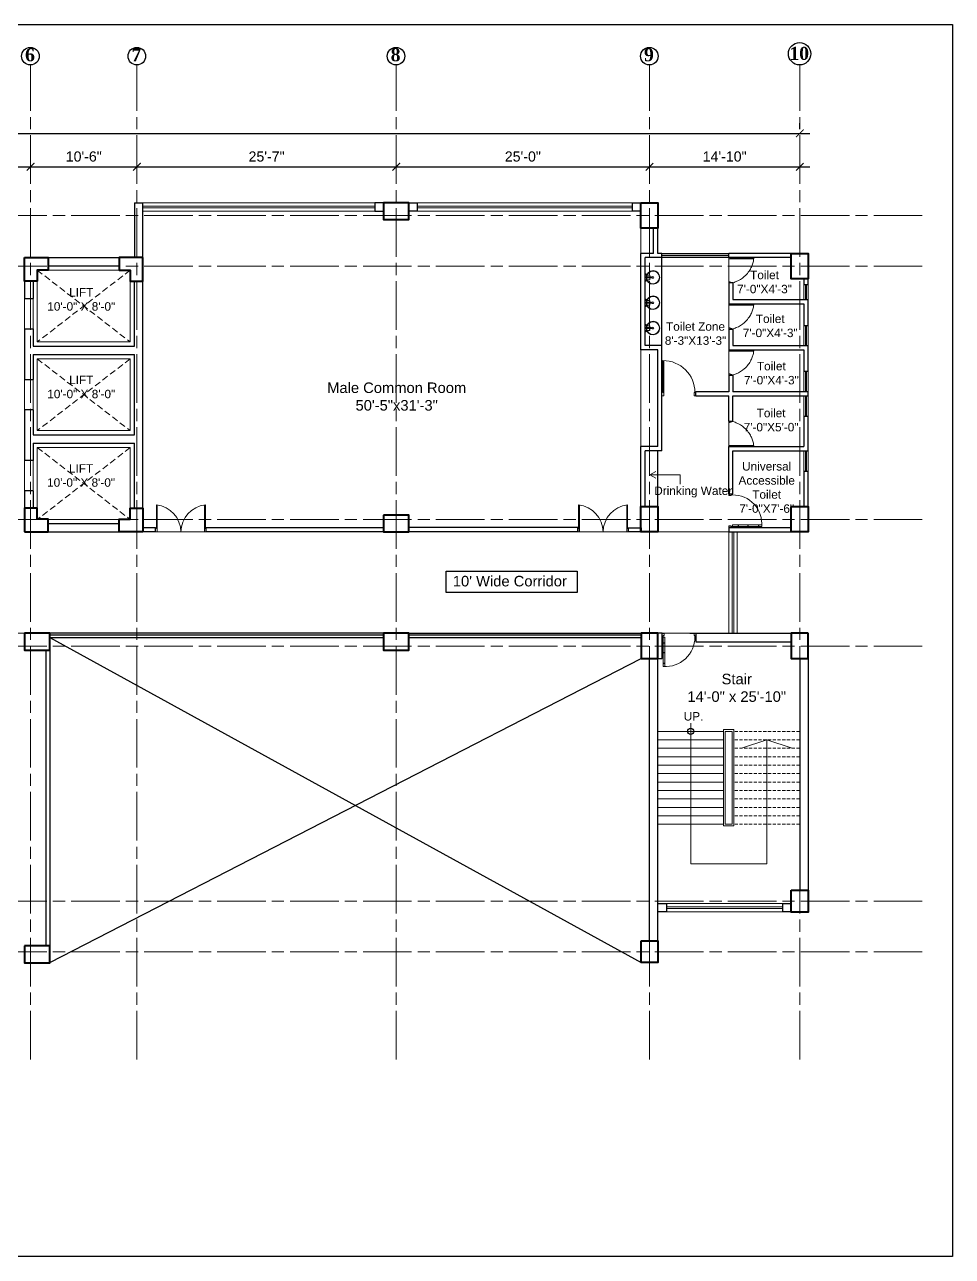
# Model space of a CAD drawing. Header units: inches. Extents: x -12 to 20935469, y -1604 to 24729220.
# Drawn here: x 20825139 to 20826238, y 24703583 to 24705041 of the extents above; entities that cross this region are included whole.
import ezdxf
from ezdxf import colors
from ezdxf.entities.mleader import LeaderData, LeaderLine
from ezdxf.math import Vec2, Vec3

# ---------------------------------------------------------------- set-up
doc = ezdxf.new("R2010")
doc.units = ezdxf.units.IN
doc.header["$LTSCALE"] = 0.03
doc.header["$MEASUREMENT"] = 0
doc.header["$PDMODE"] = 32
doc.header["$PDSIZE"] = 15
doc.linetypes.add('ACAD_ISO08W100', pattern=[36, 24, -3, 6, -3])
doc.linetypes.add('DASHED2', pattern=[0.375, 0.25, -0.125])
for name, color, linetype, lineweight in [('column', 1, 'Continuous', 40), ('Dim Line', 252, 'Continuous', 13), ('Door', 7, 'Continuous', 18), ('Dot', 253, 'Continuous', 0), ('Gas', 21, 'Continuous', 5), ('Glass Line', 252, 'Continuous', 9), ('Grid Line', 252, 'Continuous', 18), ('Hatch', 253, 'Continuous', 15), ('Main Wall', 7, 'Continuous', 30), ('RAIL', 23, 'Continuous', 13), ('STAIR', 46, 'Continuous', 15), ('TOILET FIXTURE', 142, 'Continuous', 5), ('wind.', 150, 'Continuous', 20)]:
    doc.layers.add(name, color=color, linetype=linetype, lineweight=lineweight)
doc.layers.add('FUR', color=251, linetype='Continuous')
doc.layers.add('TEXT', color=7, linetype='Continuous')
doc.styles.add('2', font='swisscl.ttf')
doc.styles.add('RomanS', font='arial.ttf', dxfattribs={"height": 12})
doc.styles.get("Standard").update_dxf_attribs({"font": 'timesbd.ttf'})
doc.dimstyles.new('Aec_Arch_I', dxfattribs={"dimscale": 96, "dimtxt": 12, "dimasz": 0.09375, "dimexe": 0.125, "dimexo": 0.125, "dimgap": 0.0625, "dimtad": 1, "dimdec": 0, "dimzin": 3, "dimdsep": 46, "dimlunit": 4, "dimtxsty": 'RomanS', "dimblk1": 'ARCHTICK', "dimblk2": 'ARCHTICK', "dimsah": 1, "dimcen": 0.09375, "dimdle": 0.125, "dimadec": 0, "dimazin": 0, "dimtfac": 0.75, "dimtdec": 0, "dimtmove": 2, "dimatfit": 3, "dimldrblk": 'ARCHTICK', "dimfxl": 1, "dimfrac": 1, "dimtolj": 1, "dimtzin": 0, "dimarcsym": 0})

# ---------------------------------------------------------------- blocks, each defined once
blk = doc.blocks.new('_ArchTick')
at = {"color": 0, "linetype": 'ByBlock', "lineweight": 35, "const_width": 0.15}
blk.add_lwpolyline([(-0.5, -0.5), (0.5, 0.5)], dxfattribs=at)
blk = doc.blocks.new('*D21')
at = {"layer": 'Defpoints', "color": 0, "transparency": 16777216}
for p in [(20831844.3, 24724578.2), (20832040.8, 24724578.2), (20832040.8, 24724578.2)]:
    blk.add_point(p, dxfattribs=at)
at = {"layer": 'Dim Line', "color": 0, "lineweight": -2, "transparency": 16777216}
for p, q in [((20831832.3, 24724578.2), (20832052.8, 24724578.2)), ((20831844.3, 24724566.2), (20831844.3, 24724566.2)), ((20832040.8, 24724566.2), (20832040.8, 24724566.2))]:
    blk.add_line(p, q, dxfattribs=at)
at = {"layer": 'Dim Line', "color": 0, "lineweight": -2, "transparency": 16777216, "xscale": 9, "yscale": 9, "zscale": 9, "rotation": 180}
blk.add_blockref('_ArchTick', (20831844.3, 24724578.2), dxfattribs=at)
at = {"layer": 'Dim Line', "color": 0, "lineweight": -2, "transparency": 16777216, "xscale": 9, "yscale": 9, "zscale": 9}
blk.add_blockref('_ArchTick', (20832040.8, 24724578.2), dxfattribs=at)
at = {"layer": 'Dim Line', "color": 0, "transparency": 16777216, "insert": (20831942.5, 24724590.3), "char_height": 12, "attachment_point": 5, "style": 'RomanS'}
blk.add_mtext('\\A1;16\'-5"', dxfattribs=at)
blk = doc.blocks.new('*D22')
at = {"layer": 'Defpoints', "color": 0, "transparency": 16777216}
for p in [(20832040.8, 24724578.2), (20832166.8, 24724578.2), (20832166.8, 24724578.2)]:
    blk.add_point(p, dxfattribs=at)
at = {"layer": 'Dim Line', "color": 0, "lineweight": -2, "transparency": 16777216}
for p, q in [((20832028.8, 24724578.2), (20832178.8, 24724578.2)), ((20832040.8, 24724566.2), (20832040.8, 24724566.2)), ((20832166.8, 24724566.2), (20832166.8, 24724566.2))]:
    blk.add_line(p, q, dxfattribs=at)
at = {"layer": 'Dim Line', "color": 0, "lineweight": -2, "transparency": 16777216, "xscale": 9, "yscale": 9, "zscale": 9, "rotation": 180}
blk.add_blockref('_ArchTick', (20832040.8, 24724578.2), dxfattribs=at)
at = {"layer": 'Dim Line', "color": 0, "lineweight": -2, "transparency": 16777216, "xscale": 9, "yscale": 9, "zscale": 9}
blk.add_blockref('_ArchTick', (20832166.8, 24724578.2), dxfattribs=at)
at = {"layer": 'Dim Line', "color": 0, "transparency": 16777216, "insert": (20832103.8, 24724590.3), "char_height": 12, "attachment_point": 5, "style": 'RomanS'}
blk.add_mtext('\\A1;10\'-6"', dxfattribs=at)
blk = doc.blocks.new('*D23')
at = {"layer": 'Defpoints', "color": 0, "transparency": 16777216}
for p in [(20832166.8, 24724578.2), (20832473.8, 24724578.2), (20832473.8, 24724578.2)]:
    blk.add_point(p, dxfattribs=at)
at = {"layer": 'Dim Line', "color": 0, "lineweight": -2, "transparency": 16777216}
for p, q in [((20832154.8, 24724578.2), (20832485.8, 24724578.2)), ((20832166.8, 24724566.2), (20832166.8, 24724566.2)), ((20832473.8, 24724566.2), (20832473.8, 24724566.2))]:
    blk.add_line(p, q, dxfattribs=at)
at = {"layer": 'Dim Line', "color": 0, "lineweight": -2, "transparency": 16777216, "xscale": 9, "yscale": 9, "zscale": 9, "rotation": 180}
blk.add_blockref('_ArchTick', (20832166.8, 24724578.2), dxfattribs=at)
at = {"layer": 'Dim Line', "color": 0, "lineweight": -2, "transparency": 16777216, "xscale": 9, "yscale": 9, "zscale": 9}
blk.add_blockref('_ArchTick', (20832473.8, 24724578.2), dxfattribs=at)
at = {"layer": 'Dim Line', "color": 0, "transparency": 16777216, "insert": (20832320.3, 24724590.3), "char_height": 12, "attachment_point": 5, "style": 'RomanS'}
blk.add_mtext('\\A1;25\'-7"', dxfattribs=at)
blk = doc.blocks.new('*D10')
at = {"layer": 'Defpoints', "color": 0, "transparency": 16777216}
for p in [(20832473.8, 24724578.2), (20832773.8, 24724578.2), (20832773.8, 24724578.2)]:
    blk.add_point(p, dxfattribs=at)
at = {"layer": 'Dim Line', "color": 0, "lineweight": -2, "transparency": 16777216}
blk.add_line((20832461.8, 24724578.2), (20832785.8, 24724578.2), dxfattribs=at)
at = {"layer": 'Dim Line', "color": 0, "lineweight": -2, "transparency": 16777216, "xscale": 9, "yscale": 9, "zscale": 9, "rotation": 180}
blk.add_blockref('_ArchTick', (20832473.8, 24724578.2), dxfattribs=at)
at = {"layer": 'Dim Line', "color": 0, "lineweight": -2, "transparency": 16777216, "xscale": 9, "yscale": 9, "zscale": 9}
blk.add_blockref('_ArchTick', (20832773.8, 24724578.2), dxfattribs=at)
at = {"layer": 'Dim Line', "color": 0, "transparency": 16777216, "insert": (20832623.8, 24724590.3), "char_height": 12, "attachment_point": 5, "style": 'RomanS'}
blk.add_mtext('\\A1;25\'-0"', dxfattribs=at)
blk = doc.blocks.new('*D11')
at = {"layer": 'Defpoints', "color": 0, "transparency": 16777216}
for p in [(20832773.8, 24724578.2), (20832951.8, 24724578.2), (20832951.8, 24724578.2)]:
    blk.add_point(p, dxfattribs=at)
at = {"layer": 'Dim Line', "color": 0, "lineweight": -2, "transparency": 16777216}
for p, q in [((20832761.8, 24724578.2), (20832963.8, 24724578.2)), ((20832951.8, 24724566.2), (20832951.8, 24724566.2))]:
    blk.add_line(p, q, dxfattribs=at)
at = {"layer": 'Dim Line', "color": 0, "lineweight": -2, "transparency": 16777216, "xscale": 9, "yscale": 9, "zscale": 9, "rotation": 180}
blk.add_blockref('_ArchTick', (20832773.8, 24724578.2), dxfattribs=at)
at = {"layer": 'Dim Line', "color": 0, "lineweight": -2, "transparency": 16777216, "xscale": 9, "yscale": 9, "zscale": 9}
blk.add_blockref('_ArchTick', (20832951.8, 24724578.2), dxfattribs=at)
at = {"layer": 'Dim Line', "color": 0, "transparency": 16777216, "insert": (20832862.8, 24724590.3), "char_height": 12, "attachment_point": 5, "style": 'RomanS'}
blk.add_mtext('\\A1;14\'-10"', dxfattribs=at)
blk = doc.blocks.new('*D13')
at = {"layer": 'Defpoints', "color": 0, "transparency": 16777216}
for p in [(20830948.3, 24724610.7), (20832951.8, 24724617.8), (20832951.8, 24724610.7)]:
    blk.add_point(p, dxfattribs=at)
at = {"layer": 'Dim Line', "color": 0, "lineweight": -2, "transparency": 16777216}
for p, q in [((20830948.3, 24724622.7), (20830948.3, 24724629.8)), ((20832951.8, 24724622.7), (20832951.8, 24724629.8)), ((20830936.3, 24724617.8), (20832963.8, 24724617.8))]:
    blk.add_line(p, q, dxfattribs=at)
at = {"layer": 'Dim Line', "color": 0, "lineweight": -2, "transparency": 16777216, "xscale": 9, "yscale": 9, "zscale": 9, "rotation": 180}
blk.add_blockref('_ArchTick', (20830948.3, 24724617.8), dxfattribs=at)
at = {"layer": 'Dim Line', "color": 0, "lineweight": -2, "transparency": 16777216, "xscale": 9, "yscale": 9, "zscale": 9}
blk.add_blockref('_ArchTick', (20832951.8, 24724617.8), dxfattribs=at)
at = {"layer": 'Dim Line', "color": 0, "transparency": 16777216, "insert": (20831950, 24724629.9), "char_height": 12, "attachment_point": 5, "style": 'RomanS'}
blk.add_mtext('\\A1;166\'-11"', dxfattribs=at)
blk = doc.blocks.new('Door_45')
at = {"layer": 'Door'}
for p, q in [((1.5, 5), (1.5, 44)), ((1.5, 40), (2.2, 40)), ((2.2, 40), (2.2, 39.5)), ((2.2, 39.5), (2.7, 39.5)), ((2.7, 39.5), (2.7, 40)), ((2.7, 40), (3.5, 40)), ((3.5, 44), (3.5, 5)), ((1.5, 25.8), (2.2, 25.8)), ((2.2, 25.8), (2.2, 25.3)), ((2.2, 25.3), (2.7, 25.3)), ((2.7, 25.8), (3.5, 25.8)), ((2.7, 25.3), (2.7, 25.8)), ((0, 0), (0, 5)), ((0, 5), (1.5, 5)), ((1.5, 12.6), (2.2, 12.6)), ((3.5, 5), (1.5, 5)), ((1.5, 5), (1.5, 3)), ((1.5, 3), (2.5, 3)), ((2.2, 12.6), (2.2, 13.1)), ((2.2, 13.1), (2.7, 13.1)), ((2.5, 3), (2.5, 0)), ((2.7, 13.1), (2.7, 12.6)), ((2.7, 12.6), (3.5, 12.6)), ((42.5, 3), (42.5, 0)), ((43.5, 3), (42.5, 3)), ((45, 5), (43.5, 5)), ((43.5, 5), (43.5, 3)), ((45, 0), (45, 5)), ((2.5, 0), (0, 0)), ((42.5, 0), (45, 0))]:
    blk.add_line(p, q, dxfattribs=at)
blk.add_arc((4.7, 5.3), 38.8, 359.6233, 94.6685, dxfattribs=at)
blk = doc.blocks.new('A$C36295410')
at = {"layer": 'Door'}
for p, q in [((1, 4), (1, 32)), ((2, 0), (2, 32)), ((58, 0), (58, 32)), ((59, 4), (59, 32)), ((1, 5), (0, 5)), ((2, 4), (1, 4)), ((58, 4), (59, 4)), ((59, 5), (60, 5)), ((2, 0), (0, 0)), ((58, 0), (60, 0))]:
    blk.add_line(p, q, dxfattribs=at)
for centre, start, end in [((-2.5, -0.3), 0.5906, 83.7783), ((62.5, -0.3), 96.2217, 179.4094)]:
    blk.add_arc(centre, 32.5, start, end, dxfattribs=at)
blk = doc.blocks.new('sssss-flat-876')
at = {"layer": 'Door', "linetype": 'Continuous', "ltscale": 3}
blk.add_line((3666.5, 84027.2), (3666.5, 84055.7), dxfattribs=at)
at = {"layer": 'Door', "linetype": 'Continuous', "ltscale": 3, "extrusion": (-7.21527e-09, -3.35624e-18, 1), "elevation": 0}
for points in [[(3666.5, 84057.2), (3666.5, 84055.7), (3668.4, 84055.7), (3668.4, 84056.5), (3670.2, 84056.5), (3670.2, 84057.2)], [(3668.4, 84055.7), (3696.2, 84055.7), (3696.2, 84056.5), (3668.4, 84056.5)]]:
    blk.add_lwpolyline(points, close=True, dxfattribs=at)
at = {"layer": 'Door', "linetype": 'Continuous', "ltscale": 3, "flags": 128}
blk.add_lwpolyline([(3670.2, 84027.2, 0.04096), (3675.5, 84028.9, 0.082496), (3684.9, 84034.8, 0.052187), (3689.7, 84040, 0.043988), (3692.9, 84045, 0.036571), (3694.8, 84049.6, 0.034751), (3695.9, 84054.2, 0.011435), (3696.2, 84055.7)], format="xyb", dxfattribs=at)
at = {"layer": 'Door', "linetype": 'Continuous', "ltscale": 3}
blk.add_lwpolyline([(3666.5, 84027.2), (3666.5, 84028.7), (3668.4, 84028.7), (3668.4, 84027.9), (3670.2, 84027.9), (3670.2, 84027.2)], close=True, dxfattribs=at)
blk = doc.blocks.new('7-flat-72')
at = {"layer": 'Glass Line', "color": 8, "ltscale": 20}
for p, q in [((-64478.7, 376960.5), (-64480.3, 376960.5)), ((-64480.3, 376959.5), (-64480.3, 376960.5)), ((-64480.3, 376959.5), (-64480.3, 376960.5)), ((-64478.7, 376959.5), (-64480.3, 376959.5)), ((-64480.3, 376959.1), (-64480.3, 376959.4)), ((-64478.7, 376959.4), (-64480.3, 376959.4)), ((-64478.7, 376959.1), (-64480.3, 376959.1)), ((-64480.2, 376959.4), (-64480.2, 376959.5)), ((-64480.1, 376959.5), (-64480.1, 376960.5)), ((-64479.9, 376959.5), (-64479.9, 376960.5)), ((-64479.5, 376959.5), (-64479.5, 376960.5)), ((-64479.1, 376959.5), (-64479.1, 376960.5)), ((-64478.9, 376959.5), (-64478.9, 376960.5)), ((-64478.9, 376959.4), (-64478.9, 376959.5)), ((-64478.8, 376959.5), (-64478.8, 376960.5)), ((-64478.7, 376959.5), (-64478.7, 376960.5)), ((-64478.7, 376959.1), (-64478.7, 376959.4)), ((-64475.1, 376959.4), (-64476.9, 376959.4)), ((-64476.9, 376959.1), (-64476.9, 376959.4)), ((-64475.1, 376959.1), (-64476.9, 376959.1)), ((-64476.6, 376959.4), (-64476.6, 376966.6)), ((-64475.5, 376966.6), (-64476.6, 376966.6)), ((-64475.5, 376959.4), (-64475.5, 376966.6)), ((-64475.1, 376959.1), (-64475.1, 376959.4)), ((-64473.3, 376960.5), (-64471.7, 376960.5)), ((-64473.3, 376959.5), (-64473.3, 376960.5)), ((-64473.3, 376959.5), (-64473.3, 376960.5)), ((-64473.3, 376959.5), (-64471.7, 376959.5)), ((-64473.3, 376959.1), (-64473.3, 376959.4)), ((-64473.3, 376959.4), (-64471.7, 376959.4)), ((-64473.3, 376959.1), (-64471.7, 376959.1)), ((-64473.1, 376959.5), (-64473.1, 376960.5)), ((-64473.1, 376959.4), (-64473.1, 376959.5)), ((-64472.9, 376959.5), (-64472.9, 376960.5)), ((-64472.5, 376959.5), (-64472.5, 376960.5)), ((-64472.1, 376959.5), (-64472.1, 376960.5)), ((-64471.9, 376959.5), (-64471.9, 376960.5)), ((-64471.9, 376959.4), (-64471.9, 376959.5)), ((-64471.8, 376959.5), (-64471.8, 376960.5)), ((-64471.7, 376959.5), (-64471.7, 376960.5)), ((-64471.7, 376959.1), (-64471.7, 376959.4))]:
    blk.add_line(p, q, dxfattribs=at)
blk.add_circle((-64476, 376968.4, 0), 1.08, dxfattribs=at)
for radius, start, end in [(8.1, 273.8334, 266.1883), (7.55, 274.115, 265.9068)]:
    blk.add_arc((-64476, 376968.4, 0), radius, start, end, dxfattribs=at)
blk = doc.blocks.new('SFSFSFS-flat-72')
at = {"layer": 'TOILET FIXTURE', "ltscale": 0.2}
blk.add_lwpolyline([(-3918.5, -3608.1), (-3918.5, -3602.7), (-3923.9, -3602.7), (-3923.9, -3608.1)], close=True, dxfattribs=at)
at = {"layer": 'TOILET FIXTURE', "ltscale": 20}
blk.add_blockref('7-flat-72', (60554.8, -380567.2), dxfattribs=at)
blk = doc.blocks.new('$D40')
at = {"layer": 'Door'}
for p, q in [((1, 4), (1, 42)), ((2, 0), (2, 42)), ((1, 5), (0, 5)), ((2, 0), (0, 0)), ((2, 4), (1, 4)), ((39, 4), (38, 4)), ((38, 4), (38, 0)), ((40, 0), (38, 0)), ((40, 5), (39, 5)), ((39, 5), (39, 4))]:
    blk.add_line(p, q, dxfattribs=at)
blk.add_arc((1, 4), 38, 0, 90, dxfattribs=at)
blk = doc.blocks.new('fff')
at = {"layer": 'Grid Line', "color": 252, "linetype": 'ACAD_ISO08W100', "lineweight": 9, "ltscale": 80, "true_color": 0x939598}
for p, q in [((20832040.8, 24723521.1), (20832040.8, 24724698.8)), ((20832166.8, 24723521.1), (20832166.8, 24724698.8)), ((20832473.8, 24723521.1), (20832473.8, 24724698.8)), ((20832773.8, 24723521.1), (20832773.8, 24724698.8)), ((20832951.8, 24723521.1), (20832951.8, 24724698.8)), ((20833096.9, 24724520.6), (20830726.1, 24724520.6)), ((20833096.9, 24724460.6), (20830726.1, 24724460.6)), ((20833096.9, 24724160.7), (20830726.1, 24724160.7)), ((20833096.9, 24724010.7), (20830726.1, 24724010.7)), ((20833096.9, 24723708.7), (20830726.1, 24723708.7)), ((20833096.9, 24723648.8), (20830726.1, 24723648.8))]:
    blk.add_line(p, q, dxfattribs=at)
at = {"layer": 'Dim Line'}
for base, p1, p2, picture, middle in [((20832951.7523, 24724617.8128), (20830948.3088, 24724610.7482), (20832951.7523, 24724610.7482), '*D13', (20831950.0306, 24724629.9397)), ((20832040.7792, 24724578.1666), (20831844.25, 24724578.1666), (20832040.7792, 24724578.1666), '*D21', (20831942.5146, 24724590.2934)), ((20832166.8, 24724578.2), (20832040.8, 24724578.2), (20832166.8, 24724578.2), '*D22', (20832103.8, 24724590.3)), ((20832473.8, 24724578.2), (20832166.8, 24724578.2), (20832473.8, 24724578.2), '*D23', (20832320.3, 24724590.3)), ((20832773.8, 24724578.2), (20832473.8, 24724578.2), (20832773.8, 24724578.2), '*D10', (20832623.8, 24724590.3)), ((20832951.8, 24724578.2), (20832773.8, 24724578.2), (20832951.8, 24724578.2), '*D11', (20832862.8, 24724590.3))]:
    dim = blk.add_linear_dim(base=base, p1=p1, p2=p2, dimstyle='Aec_Arch_I', dxfattribs=at)
    dim.commit()
    dim.dimension.update_dxf_attribs({"geometry": picture, "text_midpoint": middle})

msp = doc.modelspace()

# ---------------------------------------------------------------- linework, layer by layer
for p, q in [((20825894.2, 24704661), (20825894.2, 24704765.2)), ((20826067.2, 24704770.2), (20826067.2, 24704770.2)), ((20825889.2, 24704470.4), (20825889.2, 24704536.4)), ((20825978.2, 24704445.6), (20825973.2, 24704445.6)), ((20825564.4, 24704320.4), (20825169.4, 24704320.4)), ((20825169.4, 24704318.4), (20825564.4, 24704318.4)), ((20825169.4, 24704315.4), (20825564.4, 24704315.4)), ((20825169.4, 24704315.4), (20825869.4, 24703930.4)), ((20825594.4, 24704320.4), (20825869.4, 24704320.4)), ((20825594.4, 24704318.4), (20825869.4, 24704318.4)), ((20825594.4, 24704315.4), (20825869.4, 24704315.4)), ((20825927.1, 24704320.4), (20826029.3, 24704320.4)), ((20825169.4, 24703930.4), (20825869.4, 24704290.4))]:
    msp.add_line(p, q)
msp.add_lwpolyline([(20825793.8, 24704368.8), (20825638.6, 24704368.8), (20825638.6, 24704394.1), (20825793.8, 24704394.1)], close=True)
msp.add_circle((20825928.2, 24704204.3), 3.61)
at = {"layer": 'column', "lineweight": 40, "ltscale": 20}
for points in [[(20825564.4, 24704830.2), (20825564.4, 24704810.2), (20825594.4, 24704810.2), (20825594.4, 24704830.2)], [(20825869.2, 24704830.2), (20825889.2, 24704830.2), (20825889.2, 24704800.2), (20825869.2, 24704800.2)], [(20826047.2, 24704770.2), (20826067.2, 24704770.2), (20826067.2, 24704740.2), (20826047.2, 24704740.2)], [(20825869.2, 24704470.4), (20825889.2, 24704470.4), (20825889.2, 24704440.4), (20825869.2, 24704440.4)], [(20826047.2, 24704470.4), (20826067.2, 24704470.4), (20826067.2, 24704440.4), (20826047.2, 24704440.4)], [(20825564.4, 24704460.4), (20825564.4, 24704440.4), (20825594.4, 24704440.4), (20825594.4, 24704460.4)], [(20825139.4, 24704320.4), (20825139.4, 24704300.4), (20825169.4, 24704300.4), (20825169.4, 24704320.4)], [(20825564.4, 24704320.4), (20825564.4, 24704300.4), (20825594.4, 24704300.4), (20825594.4, 24704320.4)], [(20825889.4, 24704320.4), (20825869.4, 24704320.4), (20825869.4, 24704290.4), (20825889.4, 24704290.4)], [(20826067.3, 24704320.4), (20826047.3, 24704320.4), (20826047.3, 24704290.4), (20826067.3, 24704290.4)], [(20826047.3, 24704016.3), (20826067.3, 24704016.3), (20826067.3, 24703990.3), (20826047.3, 24703990.3)], [(20825139.4, 24703950.3), (20825139.4, 24703930.3), (20825169.4, 24703930.3), (20825169.4, 24703950.3)], [(20825869.4, 24703956.4), (20825889.4, 24703956.4), (20825889.4, 24703930.4), (20825869.4, 24703930.4)]]:
    msp.add_lwpolyline(points, close=True, dxfattribs=at)
for points in [[(20825139.4, 24704765.4), (20825167.4, 24704765.4), (20825167.4, 24704750.4), (20825154.4, 24704750.4), (20825154.4, 24704737.4), (20825139.4, 24704737.4), (20825139.4, 24704765.4)], [(20825279.4, 24704765.4), (20825251.4, 24704765.4), (20825251.4, 24704750.4), (20825264.4, 24704750.4), (20825264.4, 24704737.4), (20825279.4, 24704737.4), (20825279.4, 24704765.4)], [(20825139.4, 24704440.4), (20825167.4, 24704440.4), (20825167.4, 24704455.4), (20825154.4, 24704455.4), (20825154.4, 24704468.4), (20825139.4, 24704468.4), (20825139.4, 24704440.4)], [(20825279.4, 24704440.4), (20825251.4, 24704440.4), (20825251.4, 24704455.4), (20825264.4, 24704455.4), (20825264.4, 24704468.4), (20825279.4, 24704468.4), (20825279.4, 24704440.4)]]:
    msp.add_lwpolyline(points, dxfattribs=at)
at = {"layer": 'Defpoints'}
msp.add_lwpolyline([(20823799.2, 24705041.1), (20826238.1, 24705041.1), (20826238.1, 24703582.6), (20823799.2, 24703582.6)], close=True, dxfattribs=at)
at = {"layer": 'Dot', "linetype": 'DASHED2', "lineweight": 0, "ltscale": 1000}
for points in [[(20825154.3, 24704750.4), (20825264.4, 24704665.4), (20825264.4, 24704750.4), (20825154.3, 24704665.4)], [(20825154.3, 24704645.4), (20825264.4, 24704560.4), (20825264.4, 24704645.4), (20825154.3, 24704560.4)], [(20825154.4, 24704540.4), (20825264.4, 24704455.2), (20825264.4, 24704540.4), (20825154.4, 24704455.2)]]:
    msp.add_lwpolyline(points, dxfattribs=at)
at = {"layer": 'Gas', "color": 0, "lineweight": 5}
for points in [[(20825154.3, 24704665.4), (20825264.4, 24704665.4), (20825264.4, 24704750.4), (20825154.3, 24704750.4)], [(20825154.3, 24704560.4), (20825264.4, 24704560.4), (20825264.4, 24704645.4), (20825154.3, 24704645.4)], [(20825154.4, 24704455.2), (20825264.4, 24704455.2), (20825264.4, 24704540.4), (20825154.4, 24704540.4)], [(20825967.2, 24704206.3), (20825979.2, 24704206.3), (20825979.2, 24704092.3), (20825967.2, 24704092.3)], [(20825969.2, 24704204.3), (20825977.2, 24704204.3), (20825977.2, 24704094.3), (20825969.2, 24704094.3)]]:
    msp.add_lwpolyline(points, close=True, dxfattribs=at)
at = {"layer": 'Gas', "color": 0, "lineweight": 35}
msp.add_lwpolyline([(20825139.4, 24704440.4), (20825139.4, 24704440.4)], dxfattribs=at)
at = {"layer": 'Hatch', "lineweight": 5}
for p, q in [((20825869.2, 24704770.2), (20825869.2, 24704800.2)), ((20825869.2, 24704541.4), (20825869.2, 24704656))]:
    msp.add_line(p, q, dxfattribs=at)
at = {"layer": 'Hatch', "lineweight": 0}
msp.add_lwpolyline([(20825973.4, 24704320.4), (20825973.2, 24704440.5), (20825889.2, 24704440.4), (20825139.4, 24704440.4), (20825139.4, 24704755.4), (20824959.7, 24704755.2), (20824959.7, 24704440.4), (20824137.7, 24704440.5), (20824137.7, 24704320.5)], close=True, dxfattribs=at)
at = {"layer": 'Main Wall', "lineweight": 30}
for p, q in [((20825269.4, 24704830.2), (20825279.4, 24704830.2)), ((20825269.4, 24704830.2), (20825269.4, 24704765.4)), ((20825279.4, 24704468.4), (20825279.4, 24704830.2)), ((20825564.2, 24704830.2), (20825554.2, 24704830.2)), ((20825554.2, 24704830.2), (20825554.2, 24704820.2)), ((20825554.2, 24704820.2), (20825564.2, 24704820.2)), ((20825859.2, 24704830.2), (20825869.2, 24704830.2)), ((20825859.2, 24704820.2), (20825859.2, 24704830.2)), ((20825869.2, 24704820.2), (20825859.2, 24704820.2)), ((20825884.2, 24704770.2), (20825884.2, 24704800.2)), ((20825889.2, 24704770.2), (20825889.2, 24704800.2)), ((20825149.4, 24704765.4), (20825269.4, 24704765.4)), ((20825869.2, 24704656), (20825869.2, 24704770.2)), ((20825884.2, 24704770.2), (20825869.2, 24704770.2)), ((20825874.2, 24704661), (20825874.2, 24704765.2)), ((20825894.2, 24704765.2), (20825874.2, 24704765.2)), ((20825894.2, 24704770.2), (20825889.2, 24704770.2)), ((20825894.2, 24704765.2), (20825894.2, 24704770.2)), ((20826047.2, 24704770.2), (20825973.2, 24704770.2)), ((20825973.2, 24704765.2), (20825973.2, 24704770.2)), ((20826047.2, 24704765.2), (20825973.2, 24704765.2)), ((20825167.4, 24704755.4), (20825251.4, 24704755.4)), ((20825978.2, 24704735.2), (20825973.2, 24704735.2)), ((20826067.2, 24704733.6), (20826067.2, 24704740.2)), ((20825139.4, 24704716.9), (20825149.4, 24704716.9)), ((20825973.2, 24704710.6), (20826062.2, 24704710.6)), ((20826067.2, 24704685), (20826067.2, 24704715.6)), ((20825139.4, 24704680.9), (20825149.4, 24704680.9)), ((20825973.2, 24704680.6), (20825978.2, 24704680.6)), ((20825149.4, 24704660.4), (20825269.4, 24704660.4)), ((20825894.2, 24704661), (20825874.2, 24704661)), ((20825894.2, 24704606.4), (20825894.2, 24704661)), ((20826067.2, 24704630.4), (20826067.2, 24704661)), ((20825149.4, 24704650.4), (20825269.4, 24704650.4)), ((20825889.2, 24704656), (20825869.2, 24704656)), ((20825889.2, 24704541.4), (20825889.2, 24704656)), ((20825973.2, 24704656), (20826062.2, 24704656)), ((20826062.2, 24704656), (20826062.2, 24704630.4)), ((20826067.2, 24704630.4), (20826062.2, 24704630.4)), ((20825139.4, 24704620.9), (20825149.4, 24704620.9)), ((20825973.2, 24704626), (20825978.2, 24704626)), ((20825894.2, 24704536.4), (20825894.2, 24704606.4)), ((20825934.2, 24704601.4), (20825934.2, 24704606.4)), ((20825934.2, 24704601.4), (20825973.2, 24704601.4)), ((20825973.2, 24704571.4), (20825973.2, 24704601.4)), ((20826067.2, 24704606.4), (20825978.2, 24704606.4)), ((20825978.2, 24704601.4), (20826067.2, 24704601.4)), ((20825978.2, 24704571.4), (20825978.2, 24704601.4)), ((20826067.2, 24704601.4), (20826067.2, 24704606.4)), ((20825149.4, 24704584.9), (20825139.4, 24704584.9)), ((20825973.2, 24704571.4), (20825978.2, 24704571.4)), ((20826062.2, 24704577.4), (20826067.2, 24704577.4)), ((20826062.2, 24704577.4), (20826062.2, 24704541.4)), ((20826067.2, 24704536.4), (20826067.2, 24704577.4)), ((20825149.4, 24704555.4), (20825269.4, 24704555.4)), ((20825149.4, 24704545.4), (20825269.4, 24704545.4)), ((20825869.2, 24704470.4), (20825869.2, 24704541.4)), ((20825889.2, 24704541.4), (20825869.2, 24704541.4)), ((20825973.2, 24704485.6), (20825973.2, 24704541.4)), ((20825973.2, 24704541.4), (20826062.2, 24704541.4)), ((20825874.2, 24704470.4), (20825874.2, 24704536.4)), ((20825894.2, 24704536.4), (20825874.2, 24704536.4)), ((20825978.2, 24704485.6), (20825978.2, 24704536.4)), ((20825978.2, 24704536.4), (20826067.2, 24704536.4)), ((20825149.4, 24704524.9), (20825139.4, 24704524.9)), ((20826062.2, 24704512.4), (20826062.2, 24704470.4)), ((20826062.2, 24704512.4), (20826067.2, 24704512.4)), ((20826067.2, 24704470.4), (20826067.2, 24704512.4)), ((20825149.4, 24704488.9), (20825139.4, 24704488.9)), ((20825973.2, 24704485.6), (20825978.2, 24704485.6)), ((20825167.4, 24704440.4), (20825251.4, 24704440.4)), ((20825294.4, 24704445.4), (20825279.4, 24704445.4)), ((20825294.4, 24704440.4), (20825279.4, 24704440.4)), ((20825294.4, 24704440.4), (20825294.4, 24704445.4)), ((20825564.4, 24704445.4), (20825354.4, 24704445.4)), ((20825354.4, 24704440.4), (20825354.4, 24704445.4)), ((20825564.4, 24704440.4), (20825354.4, 24704440.4)), ((20825794.4, 24704445.5), (20825594.4, 24704445.5)), ((20825794.4, 24704440.4), (20825594.4, 24704440.4)), ((20825794.4, 24704445.5), (20825794.4, 24704440.4)), ((20825794.4, 24704440.4), (20825794.4, 24704445.5)), ((20825973.2, 24704445.6), (20826047.2, 24704445.6)), ((20825973.2, 24704445.6), (20825973.2, 24704440.5)), ((20825973.2, 24704440.5), (20826047.2, 24704440.5)), ((20825894.4, 24704320.4), (20825889.4, 24704320.4)), ((20825894.4, 24704290.4), (20825894.4, 24704320.4)), ((20825934.4, 24704320.4), (20826047.3, 24704320.4)), ((20825934.4, 24704320.4), (20825934.4, 24704310.4)), ((20825934.4, 24704310.4), (20826047.3, 24704310.4)), ((20825164.5, 24704300.4), (20825164.5, 24703950.3)), ((20825169.4, 24704300.4), (20825169.4, 24703950.3)), ((20825879.4, 24703956.4), (20825879.4, 24704290.4)), ((20825889.4, 24703956.4), (20825889.4, 24704290.4)), ((20825889.4, 24704290.4), (20825894.4, 24704290.4)), ((20826057.3, 24704290.4), (20826057.3, 24704016.3)), ((20826067.3, 24704290.4), (20826067.3, 24704016.3)), ((20825899.4, 24704000.5), (20825899.4, 24703990.5))]:
    msp.add_line(p, q, dxfattribs=at)
for points in [[(20825594.2, 24704830.2), (20825604.2, 24704830.2), (20825604.2, 24704820.3), (20825594.2, 24704820.3)], [(20825139.4, 24704737.4), (20825139.4, 24704716.9)], [(20825149.4, 24704737.4), (20825149.4, 24704716.9)], [(20825269.4, 24704660.4), (20825269.4, 24704737.4)], [(20825973.2, 24704735.2), (20825973.2, 24704710.6)], [(20825978.2, 24704735.2), (20825978.2, 24704715.6), (20826067.2, 24704715.6)], [(20826062.2, 24704740.2), (20826062.2, 24704733.6)], [(20826062.2, 24704733.6), (20826067.2, 24704733.6)], [(20826062.2, 24704710.6), (20826062.2, 24704685)], [(20825139.4, 24704680.9), (20825139.4, 24704620.9)], [(20825149.4, 24704680.9), (20825149.4, 24704660.4)], [(20825973.2, 24704680.6), (20825973.2, 24704656)], [(20825978.2, 24704680.6), (20825978.2, 24704661), (20826067.2, 24704661)], [(20826062.2, 24704685), (20826067.2, 24704685)], [(20825149.4, 24704650.4), (20825149.4, 24704620.9)], [(20825269.4, 24704555.4), (20825269.4, 24704650.4)], [(20825973.2, 24704626), (20825973.2, 24704606.4)], [(20825978.2, 24704626), (20825978.2, 24704606.4)], [(20825973.2, 24704606.4), (20825934.2, 24704606.4)], [(20825139.4, 24704584.9), (20825139.4, 24704524.9)], [(20825149.4, 24704584.9), (20825149.4, 24704555.4)], [(20825149.4, 24704545.4), (20825149.4, 24704524.9)], [(20825269.4, 24704468.4), (20825269.4, 24704545.4)], [(20825139.4, 24704488.9), (20825139.4, 24704468.4), (20825139.4, 24704468.4)], [(20825149.4, 24704488.9), (20825149.4, 24704468.4)], [(20825167.4, 24704450.4), (20825251.4, 24704450.4)], [(20825899.4, 24703990.5), (20825889.4, 24703990.5), (20825889.4, 24704000.5), (20825899.4, 24704000.5)], [(20826047.3, 24703990.5), (20826037.3, 24703990.5), (20826037.3, 24704000.5), (20826047.3, 24704000.5)]]:
    msp.add_lwpolyline(points, dxfattribs=at)
at = {"layer": 'Main Wall', "lineweight": 13}
for points in [[(20825139.4, 24704680.9), (20825149.4, 24704680.9), (20825149.4, 24704716.9), (20825139.4, 24704716.9)], [(20825139.4, 24704584.9), (20825149.4, 24704584.9), (20825149.4, 24704620.9), (20825139.4, 24704620.9)], [(20825139.4, 24704488.9), (20825149.4, 24704488.9), (20825149.4, 24704524.9), (20825139.4, 24704524.9)]]:
    msp.add_lwpolyline(points, close=True, dxfattribs=at)
at = {"layer": 'Main Wall', "lineweight": 30}
msp.add_lwpolyline([(20825854.4, 24704445.4), (20825869.4, 24704445.4), (20825869.4, 24704440.4), (20825854.4, 24704440.4)], close=True, dxfattribs=at)
at = {"layer": 'RAIL', "lineweight": 9}
for p, q in [((20825928.2, 24704214.1), (20825928.2, 24704047.3)), ((20825988.2, 24704184.3), (20826018.2, 24704194.3)), ((20826018.2, 24704047.3), (20826018.2, 24704194.3)), ((20826018.2, 24704194.3), (20826048.2, 24704184.3)), ((20825889.2, 24704184.3), (20825967.2, 24704184.3)), ((20825928.2, 24704047.3), (20826018.2, 24704047.3))]:
    msp.add_line(p, q, dxfattribs=at)
at = {"layer": 'STAIR', "color": 253, "lineweight": 5}
for p, q in [((20825879.6, 24704508.1), (20825886.9, 24704512.1)), ((20825879.6, 24704508.1), (20825915.9, 24704508.1)), ((20825879.6, 24704508.1), (20825886.9, 24704504.1)), ((20825915.9, 24704508.1), (20825915.9, 24704496.8))]:
    msp.add_line(p, q, dxfattribs=at)
at = {"layer": 'STAIR', "color": 32, "lineweight": 5}
for p, q in [((20825967.2, 24704204.3), (20825889.2, 24704204.3)), ((20825967.2, 24704194.3), (20825889.2, 24704194.3)), ((20825949.2, 24704184.3), (20825889.2, 24704184.3)), ((20825967.2, 24704174.3), (20825889.2, 24704174.3)), ((20825967.2, 24704164.3), (20825889.2, 24704164.3)), ((20825967.2, 24704154.3), (20825889.2, 24704154.3)), ((20825967.2, 24704144.3), (20825889.2, 24704144.3)), ((20825967.2, 24704134.3), (20825889.2, 24704134.3)), ((20825967.2, 24704124.3), (20825889.2, 24704124.3)), ((20825967.2, 24704114.3), (20825889.2, 24704114.3)), ((20825967.2, 24704104.3), (20825889.2, 24704104.3)), ((20825967.2, 24704094.3), (20825889.2, 24704094.3))]:
    msp.add_line(p, q, dxfattribs=at)
at = {"layer": 'STAIR', "color": 32, "linetype": 'DASHED2', "lineweight": 5, "ltscale": 500}
for p, q in [((20826057.2, 24704204.3), (20825979.2, 24704204.3)), ((20826057.2, 24704194.3), (20825979.2, 24704194.3)), ((20826057.2, 24704184.3), (20825979.2, 24704184.3)), ((20826057.2, 24704174.3), (20825979.2, 24704174.3)), ((20826057.2, 24704164.3), (20825979.2, 24704164.3)), ((20826057.2, 24704154.3), (20825979.2, 24704154.3)), ((20826057.2, 24704144.3), (20825979.2, 24704144.3)), ((20826057.2, 24704134.3), (20825979.2, 24704134.3)), ((20826057.2, 24704124.3), (20825979.2, 24704124.3)), ((20826057.2, 24704114.3), (20825979.2, 24704114.3)), ((20826057.2, 24704104.3), (20825979.2, 24704104.3)), ((20826057.2, 24704094.3), (20825979.2, 24704094.3))]:
    msp.add_line(p, q, dxfattribs=at)
at = {"layer": 'TEXT'}
for centre, radius in [((20825146.2, 24705003.8), 10.4), ((20825272.2, 24705003.8), 10.4), ((20825579.2, 24705003.8), 10.4), ((20825879.2, 24705003.8), 10.4), ((20826057.2, 24705006.7), 13.3)]:
    msp.add_circle(centre, radius, dxfattribs=at)
at = {"layer": 'wind.'}
for p, q in [((20825554.2, 24704830.2), (20825279.2, 24704830.2)), ((20825279.2, 24704826.3), (20825554.2, 24704826.3)), ((20825279.2, 24704824.3), (20825554.2, 24704824.3)), ((20825554.2, 24704820.2), (20825279.2, 24704820.2)), ((20825604.2, 24704830.2), (20825859.2, 24704830.2)), ((20825604.2, 24704826.3), (20825859.2, 24704826.3)), ((20825604.2, 24704824.3), (20825859.2, 24704824.3)), ((20825604.2, 24704820.3), (20825859.2, 24704820.2)), ((20825973.2, 24704770.2), (20825894.2, 24704770.2)), ((20825973.2, 24704768.2), (20825894.2, 24704768.2)), ((20825973.2, 24704767.2), (20825894.2, 24704767.2)), ((20825973.2, 24704765.2), (20825894.2, 24704765.2)), ((20826062.2, 24704606.4), (20826062.2, 24704630.4)), ((20826064.2, 24704606.4), (20826064.2, 24704630.4)), ((20826065.2, 24704606.4), (20826065.2, 24704630.4)), ((20826067.2, 24704606.4), (20826067.2, 24704630.4)), ((20826062.2, 24704577.4), (20826062.2, 24704601.4)), ((20826064.2, 24704577.4), (20826064.2, 24704601.4)), ((20826065.2, 24704577.4), (20826065.2, 24704601.4)), ((20826067.2, 24704577.4), (20826067.2, 24704601.4)), ((20826062.2, 24704512.4), (20826062.2, 24704536.4)), ((20826064.2, 24704512.4), (20826064.2, 24704536.4)), ((20826065.2, 24704512.4), (20826065.2, 24704536.4)), ((20826067.2, 24704512.4), (20826067.2, 24704536.4)), ((20825973.4, 24704320.4), (20825973.4, 24704440.5)), ((20825977.4, 24704320.4), (20825977.4, 24704440.5)), ((20825979.4, 24704320.4), (20825979.4, 24704440.5)), ((20825983.4, 24704320.4), (20825983.4, 24704440.5))]:
    msp.add_line(p, q, dxfattribs=at)
at = {"layer": 'wind.', "lineweight": 5}
for p, q in [((20826062.2, 24704715.6), (20826062.2, 24704733.6)), ((20826064.2, 24704715.6), (20826064.2, 24704733.6)), ((20826065.2, 24704715.6), (20826065.2, 24704733.6)), ((20826067.2, 24704715.6), (20826067.2, 24704733.6)), ((20826062.2, 24704661), (20826062.2, 24704685)), ((20826064.2, 24704661), (20826064.2, 24704685)), ((20826065.2, 24704661), (20826065.2, 24704685)), ((20826067.2, 24704661), (20826067.2, 24704685)), ((20826037.3, 24704000.5), (20825899.4, 24704000.5)), ((20826037.3, 24703996.5), (20825899.4, 24703996.5)), ((20826037.3, 24703994.5), (20825899.4, 24703994.5)), ((20826037.3, 24703990.5), (20825899.4, 24703990.5))]:
    msp.add_line(p, q, dxfattribs=at)

# ---------------------------------------------------------------- block references
msp.add_blockref('fff', (-6894.4, -19705.4))
at = {"layer": 'Door', "ltscale": 20}
for p in [(20822306.7, 24620708), (20822306.7, 24620653.4), (20822306.7, 24620598.8)]:
    msp.add_blockref('sssss-flat-876', p, dxfattribs=at)
at = {"layer": 'Door'}
msp.add_blockref('$D40', (20825894.2, 24704601.4), dxfattribs=at)
at = {"layer": 'Door', "ltscale": 20, "xscale": -1, "rotation": 180}
msp.add_blockref('sssss-flat-876', (20822306.7, 24788598.6), dxfattribs=at)
at = {"layer": 'Door', "color": 250, "ltscale": 20, "xscale": -0.8888888888759539, "yscale": 0.8888888888759539, "zscale": 0.8888888888759539}
for p, rotation in [((20825973.3, 24704445.6), 270), ((20825894.4, 24704320.3), 180)]:
    msp.add_blockref('Door_45', p, dxfattribs=dict(at, rotation=rotation))
at = {"layer": 'FUR'}
for p in [(20825294.4, 24704440.4), (20825794.4, 24704440.4)]:
    msp.add_blockref('A$C36295410', p, dxfattribs=at)
at = {"layer": 'TOILET FIXTURE', "ltscale": 20, "xscale": -1, "rotation": 270}
for p in [(20829482.3, 24708663), (20829482.3, 24708633), (20829482.3, 24708603)]:
    msp.add_blockref('SFSFSFS-flat-72', p, dxfattribs=at)

# ---------------------------------------------------------------- texts
at = {"layer": 'TEXT', "char_height": 15.44, "width": 227.458, "attachment_point": 8, "rotation": 0}
for s, insert in [('\\A1;6', (20825145.7, 24704997.5)), ('\\A1;7', (20825271.7, 24704997.5)), ('\\A1;8', (20825578.7, 24704997.5)), ('\\A1;9', (20825878.7, 24704997.5)), ('\\A1;10', (20826056.7, 24704999.1))]:
    msp.add_mtext(s, dxfattribs=dict(at, insert=insert))
at = {"layer": 'TEXT', "color": 30, "lineweight": 5, "ltscale": 20, "attachment_point": 2, "style": '2'}
for s, width, gutter_width, insert, char_height in [('{\\fArial|b0|i0|c0|p34;\\C0;Toilet \\P7\'-0"X4\'-3"}', 104.76, 0.5, (20826015.6, 24704749.7), 10), ('\\pxsm1;{\\fArial|b0|i0|c0|p34;\\C0;LIFT\\P10\'-0" X 8\'-0" }', 235.592, 0.75, (20825206.4, 24704729.1), 10), ('{\\fArial|b0|i0|c0|p34;\\C0;Toilet Zone\\P8\'-3"X13\'-3"}', 104.76, 0.5, (20825933.9, 24704688.7), 10), ('{\\fArial|b0|i0|c0|p34;\\C0;Toilet \\P7\'-0"X4\'-3"}', 104.76, 0.5, (20826022.4, 24704697.8), 10), ('{\\fArial|b0|i0|c0|p34;\\C0;Toilet \\P7\'-0"X4\'-3"}', 104.76, 0.5, (20826023.7, 24704641.8), 10), ('\\pxsm1;{\\fArial|b0|i0|c0|p34;\\C0;LIFT\\P10\'-0" X 8\'-0" }', 235.592, 0.75, (20825206.4, 24704625.4), 10), ('\\pxsm1,qc;{\\fArial|b0|i0|c0|p34;\\C0;Male Common Room\\P50\'-5"x31\'-3"}', 361.446, 0.5, (20825580, 24704617.4), 12.476), ('{\\fArial|b0|i0|c0|p34;\\C0;Toilet \\P7\'-0"X5\'-0"}', 104.76, 0.5, (20826023.4, 24704586.2), 10), ('\\pxsm1;{\\fArial|b0|i0|c0|p34;\\C0;LIFT\\P10\'-0" X 8\'-0" }', 235.592, 0.75, (20825206.2, 24704520.6), 10), ('{\\fArial|b0|i0|c0|p34;\\C0;Universal Accessible Toilet\\P7\'-0"X7\'-6"}', 88.036, 0.35, (20826018.2, 24704523.1), 10), ('\\pxsm1;{\\fArial|b0|i0|c0|p34;\\C0;Drinking Water }', 88.563, 0.282, (20825931.2, 24704494.2), 10), ("\\pxsm1,qc;{\\fArial|b0|i0|c0|p34;\\C0;10' Wide Corridor}", 227.89, 0.75, (20825714, 24704388.4), 12.476), ('\\pxsm1;{\\fArial|b0|i0|c0|p34;\\C0;Stair\\P14\'-0" x 25\'-10"  }', 196.046, 0.282, (20825982.7, 24704272.5), 12.476), ('{\\fArial|b0|i0|c0|p34;\\C0;UP.}', 104.76, 0.5, (20825931.6, 24704227.1), 10)]:
    msp.add_mtext_dynamic_manual_height_columns(s, width=width, gutter_width=gutter_width, heights=[0], dxfattribs=dict(at, insert=insert, char_height=char_height))

# ---------------------------------------------------------------- leaders
at = {"layer": 'TEXT', "lineweight": 5, "ltscale": 20}
ml = msp.add_multileader_mtext('Standard', dxfattribs=at)
ml.set_content('{\\fArial|b0|i0|c0|p34;\\C256;Fire Duct}', color=256)
ml.set_leader_properties()
ml.build(insert=Vec2(0, 0))
ml.multileader.update_dxf_attribs({"text_right_attachment_type": 6, "dogleg_length": 0.36, "arrow_head_size": 10})
ctx = ml.context
ctx.base_point, ctx.char_height, ctx.arrow_head_size, ctx.landing_gap_size, ctx.plane_origin = Vec3(20824934.5, 24704404.8), 10, 10, 0.09, Vec3(20824912, 24704452.7)
ctx.right_attachment = 6
notes = []
notes.append((ctx, [(0, (1, 1, 0), (20824912, 24704404.8), (1, 0), 22.5, [(0, [(20824912, 24704452.7)], 0, [])])]))
ctx.mtext.insert, ctx.mtext.width, ctx.mtext.defined_height, ctx.mtext.flow_direction = Vec3(20824934.6, 24704409.9), 232.704, 29.8, 5
for ctx, leaders in notes:
    for number, flags, end, landing, length, lines in leaders:
        leader = LeaderData()
        leader.index, (leader.has_last_leader_line, leader.has_dogleg_vector, leader.attachment_direction) = number, flags
        leader.last_leader_point, leader.dogleg_vector, leader.dogleg_length = Vec3(end), Vec3(landing), length
        for number, points, colour, breaks in lines:
            line = LeaderLine()
            line.index, line.vertices, line.color, line.breaks = number, Vec3.list(points), colors.encode_raw_color(colour), breaks
            leader.lines.append(line)
        ctx.leaders.append(leader)

doc.saveas('drawing.dxf')
